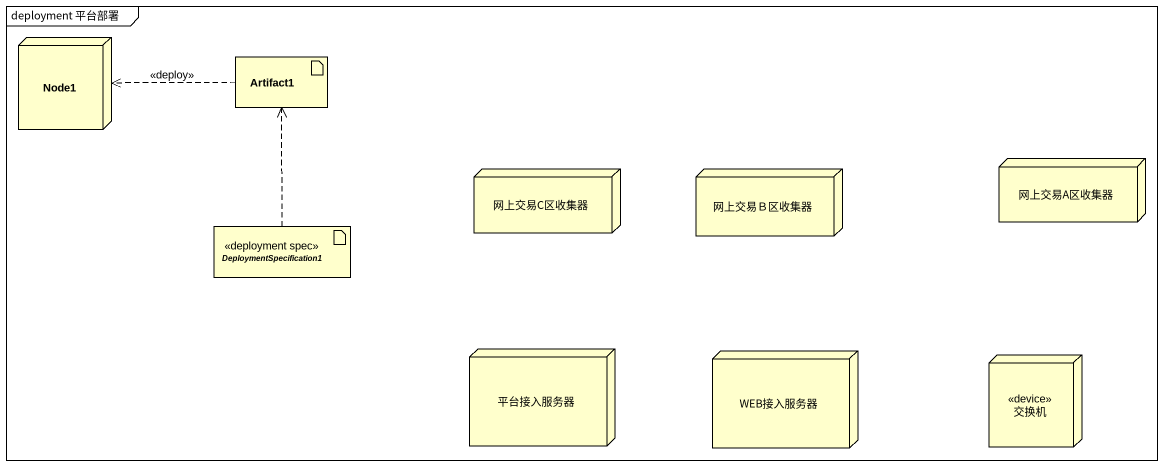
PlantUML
@startuml
mainframe deployment 平台部署
node Node1
artifact Artifact1
node 网上交易C区收集器
node 网上交易Ｂ区收集器
node 网上交易A区收集器
artifact DeploymentSpecification1 <<deployment spec>>
node 平台接入服务器
node WEB接入服务器
node 交换机 <<device>>
Artifact1 .left.> Node1 : <<deploy>>
DeploymentSpecification1 .up.> Artifact1
@enduml
